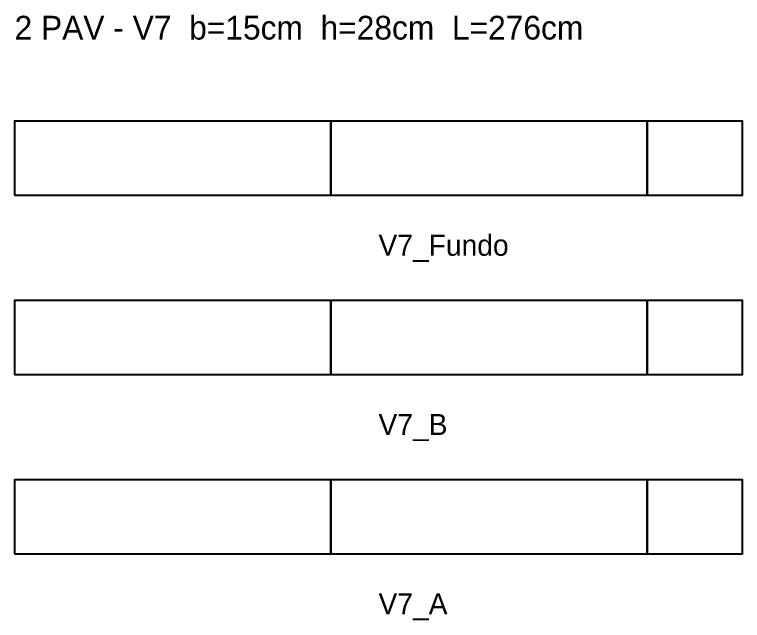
# Model space of a CAD drawing. Header units: metres. Extents: x 129372 to 135081, y 25296 to 34081.
# Drawn here: x 131429.5 to 131705.6, y 25295.6 to 25525.4 of the extents above; entities that cross this region are included whole.
import ezdxf

# ---------------------------------------------------------------- set-up
doc = ezdxf.new("R2010")
doc.units = ezdxf.units.M

msp = doc.modelspace()

# ---------------------------------------------------------------- linework, layer by layer
at = {"layer": 'Paineis'}
for points in [[(131429.51, 25456.92), (131549.51, 25456.92), (131549.51, 25484.92), (131429.51, 25484.92)], [(131549.51, 25456.92), (131669.51, 25456.92), (131669.51, 25484.92), (131549.51, 25484.92)], [(131669.51, 25456.92), (131705.61, 25456.92), (131705.61, 25484.92), (131669.51, 25484.92)], [(131429.51, 25388.92), (131549.51, 25388.92), (131549.51, 25416.92), (131429.51, 25416.92)], [(131549.51, 25388.92), (131669.51, 25388.92), (131669.51, 25416.92), (131549.51, 25416.92)], [(131669.51, 25388.92), (131705.61, 25388.92), (131705.61, 25416.92), (131669.51, 25416.92)], [(131429.51, 25320.92), (131549.51, 25320.92), (131549.51, 25348.92), (131429.51, 25348.92)], [(131549.51, 25320.92), (131669.51, 25320.92), (131669.51, 25348.92), (131549.51, 25348.92)], [(131669.51, 25320.92), (131705.61, 25320.92), (131705.61, 25348.92), (131669.51, 25348.92)]]:
    msp.add_lwpolyline(points, close=True, dxfattribs=at)

# ---------------------------------------------------------------- texts
at = {"layer": 'NOMENCLATURA', "insert": (131429.51, 25524.92), "char_height": 9, "attachment_point": 1}
msp.add_mtext('2 PAV - V7  b=15cm  h=28cm  L=276cm', dxfattribs=at)
at = {"layer": 'Texto Secao', "char_height": 8, "attachment_point": 1}
for s, insert in [('V7_Fundo', (131567.56, 25441.92)), ('V7_B', (131567.56, 25373.92)), ('V7_A', (131567.56, 25305.92))]:
    msp.add_mtext(s, dxfattribs=dict(at, insert=insert))

doc.saveas('drawing.dxf')
